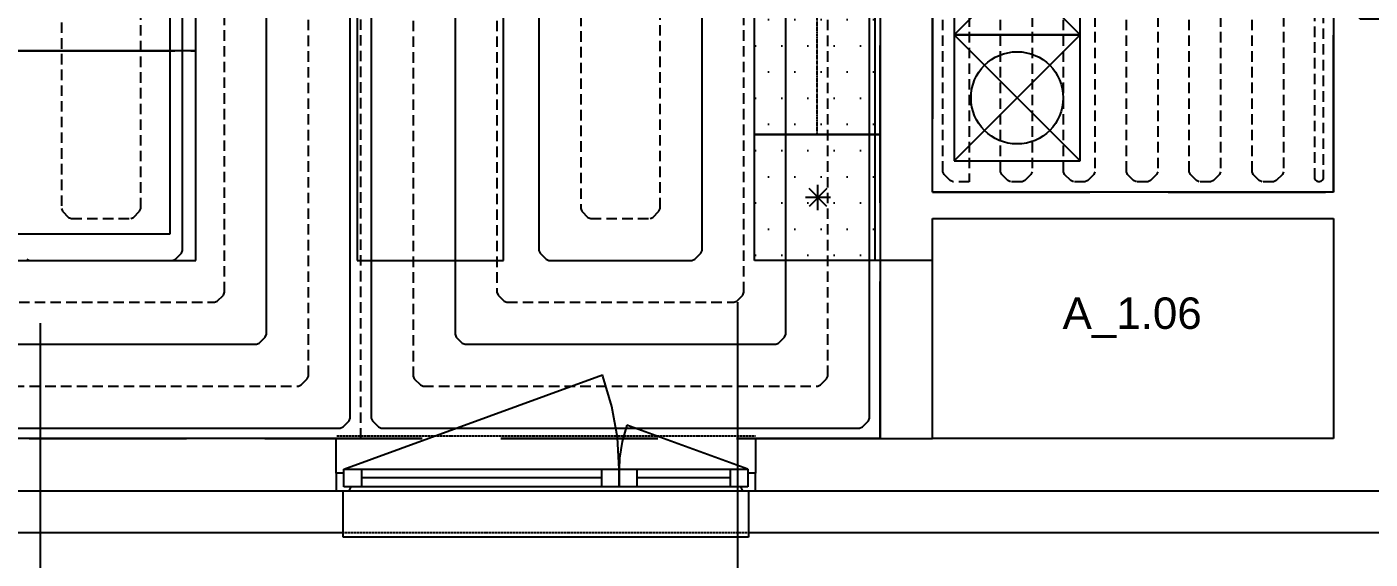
# Model space of a CAD drawing. Extents: x 43000 to 200282, y 3579 to 63943.
# Drawn here: x 112551 to 118962, y 7280 to 9820 of the extents above; entities that cross this region are included whole.
import ezdxf

# ---------------------------------------------------------------- set-up
doc = ezdxf.new("R2010")
doc.units = 0
doc.header["$MEASUREMENT"] = 0
for name, pattern in [('_DETAILAUSSCHNITTBESCHRIFTUNG_', [6, 3, -1, 1, -1]), ('DASH', [75, 50, -25]), ('OVERHEAD', [3.96875, 2.38125, -1.5875]), ('SKRYT__', [7.14375, 4.7625, -2.38125])]:
    doc.linetypes.add(name, pattern=pattern)
doc.layers.get('0').update_dxf_attribs({"linetype": 'CONTINUOUS'})
for name, color, linetype in [('DILATA_N___K_RY', 7, 'CONTINUOUS'), ('DXF_LAYER', 8, 'CONTINUOUS'), ('OKRAJOV__DILAT_CIA_PDL', 2, 'CONTINUOUS'), ('PODLAHOVKA', 7, 'CONTINUOUS'), ('TABU_KY', 7, 'CONTINUOUS'), ('Z_NY_ZN__EN_CH_V_KONOV', 7, 'CONTINUOUS')]:
    doc.layers.add(name, color=color, linetype=linetype)
doc.styles.add('ISOCPEUR', font='arial.ttf')

# ---------------------------------------------------------------- blocks, each defined once
blk = doc.blocks.new('HVZD PODKLAD')
at = {"layer": 'DXF_LAYER', "color": 8, "linetype": 'Continuous'}
for p, q in [((19351.1, 40387.1), (19351.1, 36588.9)), ((16086, 37588.5), (16086, 39588.5)), ((15961, 39463.5), (15961, 37588.5)), ((19601.1, 36914.2), (19601.1, 39139.3)), ((16855.3, 38463.2), (16855.3, 36588.9)), ((17554, 36588.9), (17554, 38463.2)), ((20305, 38264.5), (19705, 37664.5)), ((19705, 38264.5), (20305, 37664.5)), ((19705, 38264.5), (19705, 37664.5)), ((20305, 37664.5), (20305, 38264.5)), ((21515.2, 38014.9), (21515.2, 36914.2)), ((18751.1, 37188.9), (18751.1, 37788.9)), ((20305, 37664.5), (19705, 37064.5)), ((19705, 37664.5), (20305, 37064.5)), ((20305, 37664.5), (19705, 37664.5)), ((19705, 37664.5), (19705, 37064.5)), ((19705, 37664.5), (20305, 37664.5)), ((20305, 37064.5), (20305, 37664.5)), ((15961, 37588.5), (15086, 37588.5)), ((15086, 37588.5), (15961, 37588.5)), ((15961, 37588.5), (15986, 37588.5)), ((15961, 37588.5), (15961, 36713.5)), ((15986, 37588.5), (15961, 37588.5)), ((16061, 37588.5), (15986, 37588.5)), ((16061, 37588.5), (15986, 37588.5)), ((16061, 37588.5), (16086, 37588.5)), ((16086, 37588.5), (16061, 37588.5)), ((16086, 36588.5), (16086, 37588.5)), ((18751.1, 37188.9), (19351.1, 37188.9)), ((18751.1, 36588.9), (18751.1, 37188.9)), ((19351.1, 37188.9), (18751.1, 37188.9)), ((19351.1, 37188.9), (19351.1, 36588.9)), ((19705, 37064.5), (20305, 37064.5)), ((19096.6, 36846.5), (19011.7, 36931.3)), ((19096.6, 36931.3), (19011.7, 36846.5)), ((19054.2, 36828.9), (19054.2, 36948.9)), ((19114.2, 36888.9), (18994.2, 36888.9)), ((21515.2, 36914.2), (19601.1, 36914.2)), ((19601.1, 36588.9), (19601.1, 36789.2)), ((19601.1, 36789.2), (21515.2, 36789.2)), ((21515.2, 36789.2), (21515.2, 35738.9)), ((15961, 36713.5), (15086, 36713.5)), ((15086, 36588.5), (16086, 36588.5)), ((16855.3, 36588.9), (17554, 36588.9)), ((19351.1, 36588.9), (18751.1, 36588.9)), ((19601.1, 36588.9), (19351.1, 36588.9)), ((16791.8, 35592.9), (18026.5, 36042.3)), ((18719.8, 35592.9), (18142.8, 35802.9)), ((16755.8, 35738.9), (11915.7, 35738.9)), ((16755.8, 35572.9), (16755.8, 35738.9)), ((19351.1, 35738.9), (18755.8, 35738.9)), ((18755.8, 35738.9), (18755.8, 35572.9)), ((19351.1, 35738.9), (19601.1, 35738.9)), ((21515.2, 35738.9), (19601.1, 35738.9)), ((16791.8, 35572.9), (16791.8, 35592.9)), ((16791.8, 35592.9), (18105.8, 35592.9)), ((16875.8, 35592.9), (16875.8, 35508.9)), ((18021.8, 35592.9), (18021.8, 35508.9)), ((18105.8, 35508.9), (18105.8, 35592.9)), ((18105.8, 35592.9), (18719.8, 35592.9)), ((18105.8, 35592.9), (18105.8, 35508.9)), ((18189.8, 35592.9), (18189.8, 35508.9)), ((18635.8, 35592.9), (18635.8, 35508.9)), ((18719.8, 35592.9), (18719.8, 35572.9)), ((16791.8, 35572.9), (16755.8, 35572.9)), ((16755.8, 35572.9), (16755.8, 35488.9)), ((16791.8, 35508.9), (16791.8, 35572.9)), ((18021.8, 35550.9), (16875.8, 35550.9)), ((18635.8, 35550.9), (18189.8, 35550.9)), ((18755.8, 35572.9), (18719.8, 35572.9)), ((18719.8, 35572.9), (18719.8, 35508.9)), ((18755.8, 35488.9), (18755.8, 35572.9)), ((11665.7, 35488.9), (16755.8, 35488.9)), ((16755.8, 35488.9), (16816.8, 35488.9)), ((16788.8, 35288.9), (16788.8, 35488.9)), ((16826.8, 35508.9), (16791.8, 35508.9)), ((16816.8, 35488.9), (16826.8, 35508.9)), ((16816.8, 35488.9), (18694.8, 35488.9)), ((18105.8, 35508.9), (16826.8, 35508.9)), ((18684.8, 35508.9), (18105.8, 35508.9)), ((18719.8, 35508.9), (18684.8, 35508.9)), ((18684.8, 35508.9), (18694.8, 35488.9)), ((18694.8, 35488.9), (18755.8, 35488.9)), ((18722.8, 35488.9), (18722.8, 35288.9)), ((18755.8, 35488.9), (21765.2, 35488.9)), ((16788.8, 35288.9), (11465.7, 35288.9)), ((16788.8, 35268.9), (16788.8, 35288.9)), ((18722.8, 35268.9), (16788.8, 35268.9)), ((21965.2, 35288.9), (18722.8, 35288.9)), ((18722.8, 35288.9), (18722.8, 35268.9))]:
    blk.add_line(p, q, dxfattribs=at)
at = {"layer": 'DXF_LAYER', "color": 8, "linetype": '_DETAILAUSSCHNITTBESCHRIFTUNG_'}
for p, q in [((19051.1, 37188.9), (19051.1, 37788.9)), ((19351.1, 37788.9), (19351.1, 37188.9)), ((19351.1, 37188.9), (19051.1, 37188.9))]:
    blk.add_line(p, q, dxfattribs=at)
at = {"layer": 'DXF_LAYER', "color": 8, "linetype": 'OVERHEAD'}
for p, q in [((19351.1, 36588.9), (19351.1, 35738.9)), ((19601.1, 35738.9), (19601.1, 36588.9))]:
    blk.add_line(p, q, dxfattribs=at)
at = {"layer": 'DXF_LAYER', "color": 8, "linetype": 'SKRYT__'}
for p, q in [((18755.8, 35749.6), (16755.8, 35749.6)), ((18722.8, 35288.9), (16788.8, 35288.9))]:
    blk.add_line(p, q, dxfattribs=at)
blk = doc.blocks.new('HVZD podklad slepal')
at = {"linetype": 'Continuous'}
blk.add_blockref('HVZD PODKLAD', (0, 0), dxfattribs=at)
at = {"layer": 'DXF_LAYER', "color": 7, "style": 'ISOCPEUR'}
blk.add_text('A_1.06', height=150, dxfattribs=at).set_placement((20221.9, 36262))
blk = doc.blocks.new('podklad')
at = {"layer": 'DXF_LAYER', "color": 7, "linetype": 'Continuous'}
for points in [[(96094.1, -1512), (96085.5, -1361.3), (96085.5, -1361.3), (96059.6, -1212.6), (96016.8, -1067.9), (96014.9, -1062.6)], [(96131.2, -1302), (96108.5, -1379.9), (96108.5, -1379.9), (96096.3, -1460.2), (96094.1, -1512)]]:
    blk.add_lwpolyline(points, dxfattribs=at)
at = {"linetype": 'Continuous'}
blk.add_blockref('HVZD podklad slepal', (77988.4, -37104.9), dxfattribs=at)

msp = doc.modelspace()

# ---------------------------------------------------------------- hatches: boundary and pattern name
at = {"linetype": 'Continuous', "ltscale": 0.2}
h = msp.add_hatch(dxfattribs=at)
h.set_pattern_fill('DOTS', color=256, scale=2000)
h.set_pattern_definition([(0, (19278.7, 9229.74), (62.5, 125), [0, -125])])
h.paths.add_polyline_path([(116598.2, 12503.6), (116023.2, 12503.6), (116023.2, 8705.4), (116598.2, 8705.4)])

# ---------------------------------------------------------------- linework, layer by layer
at = {"layer": 'DILATA_N___K_RY', "color": 9, "linetype": 'DASH'}
msp.add_line((114144.7, 7855.4), (114144.7, 13803.6), dxfattribs=at)
at = {"layer": 'DXF_LAYER', "color": 8, "linetype": 'Continuous'}
msp.add_circle((117277, 9481), 220, dxfattribs=at)
at = {"layer": 'OKRAJOV__DILAT_CIA_PDL', "color": 0, "linetype": 'DASH', "lineweight": 30, "ltscale": 15}
for points in [[(109187.7, 13803.6), (109187.7, 7855.4), (116623.2, 7855.4), (116623.2, 13803.6), (109187.7, 13803.6)], [(118787.3, 9030.7), (118787.3, 10181.4), (118912.3, 10181.4), (118912.3, 9858.5), (120998.2, 9858.5), (120998.2, 12378.6), (118912.3, 12378.6), (118912.3, 10981.4), (118792.3, 10981.4), (118792.3, 11255.8), (116873.2, 11255.8), (116873.2, 9030.7), (118787.3, 9030.7)]]:
    msp.add_lwpolyline(points, dxfattribs=at)
at = {"layer": 'PODLAHOVKA', "color": 12}
for points in [[(111764, 7905.4), (114046.9, 7905.4), (114060.2, 7910.9), (114089.1, 7939.9), (114094.7, 7953.2), (114094.7, 13015.7), (114089.1, 13029), (114060.2, 13057.9), (114046.9, 13063.5), (113714.6, 13063.5), (113709, 13065.8), (113696.3, 13078.5), (113694.7, 13082.4), (113694.7, 13094.5), (113693, 13098.4), (113680.3, 13111.2), (113674.8, 13113.5), (112164, 13113.5)], [(114194.7, 13073.7), (114194.7, 7953.2), (114200.2, 7939.9), (114229.1, 7910.9), (114242.5, 7905.4), (116525.3, 7905.4), (116538.7, 7910.9), (116567.6, 7939.9), (116573.2, 7953.2), (116573.2, 12723.7)], [(112164, 8305.4), (113646.9, 8305.4), (113660.2, 8310.9), (113689.1, 8339.9), (113694.7, 8353.2), (113694.7, 12615.7), (113689.1, 12629), (113660.2, 12657.9), (113646.9, 12663.5), (113342.5, 12663.5), (113329.1, 12669), (113300.2, 12697.9), (113294.7, 12711.3), (113294.7, 12765.7), (113289.1, 12779), (113260.2, 12807.9), (113246.9, 12813.5), (112564, 12813.5), (112550.7, 12807.9)], [(114594.7, 12773.7), (114594.7, 8353.2), (114600.2, 8339.9), (114629.1, 8310.9), (114642.5, 8305.4), (116125.3, 8305.4), (116138.7, 8310.9), (116167.6, 8339.9), (116173.2, 8353.2), (116173.2, 12323.7)], [(114994.7, 12473.7), (114994.7, 8753.2), (115000.2, 8739.9), (115029.1, 8710.9), (115042.5, 8705.4), (115725.3, 8705.4), (115738.7, 8710.9), (115767.6, 8739.9), (115773.2, 8753.2), (115773.2, 10298.6)], [(112550.7, 8710.9), (112564, 8705.4), (113246.9, 8705.4), (113260.2, 8710.9), (113289.1, 8739.9), (113294.7, 8753.2), (113294.7, 10444.6), (113290.1, 10455.7), (113295.9, 10479.8), (113284.8, 12284.4), (113194.7, 12284.4)]]:
    msp.add_lwpolyline(points, dxfattribs=at)
at = {"layer": 'PODLAHOVKA', "color": 172, "linetype": 'DASH'}
for points in [[(111964, 8105.4), (113846.9, 8105.4), (113860.2, 8110.9), (113889.1, 8139.9), (113894.7, 8153.2), (113894.7, 12865.7), (113889.1, 12879), (113860.2, 12907.9), (113846.9, 12913.5), (113564.6, 12913.5), (113559, 12915.8), (113546.3, 12928.5), (113544.7, 12932.4), (113544.7, 12944.5), (113543, 12948.4), (113530.3, 12961.2), (113524.8, 12963.5), (112364, 12963.5)], [(114394.7, 12923.7), (114394.7, 8153.2), (114400.2, 8139.9), (114429.1, 8110.9), (114442.5, 8105.4), (116325.3, 8105.4), (116338.7, 8110.9), (116367.6, 8139.9), (116373.2, 8153.2), (116373.2, 12523.7)], [(112716.2, 12615.7), (112716.2, 8953.2), (112721.7, 8939.9), (112750.7, 8910.9), (112764, 8905.4), (113046.9, 8905.4), (113060.2, 8910.9), (113089.1, 8939.9), (113094.7, 8953.2), (113094.7, 10444.6)], [(114794.7, 12623.7), (114794.7, 8553.2), (114800.2, 8539.9), (114829.1, 8510.9), (114842.5, 8505.4), (115925.3, 8505.4), (115938.7, 8510.9), (115967.6, 8539.9), (115973.2, 8553.2), (115973.2, 12123.7)], [(112364, 8505.4), (113446.9, 8505.4), (113460.2, 8510.9), (113489.1, 8539.9), (113494.7, 8553.2), (113494.7, 12415.7)], [(115194.7, 12273.7), (115194.7, 8953.2), (115200.2, 8939.9), (115229.1, 8910.9), (115242.5, 8905.4), (115525.3, 8905.4), (115538.7, 8910.9), (115567.6, 8939.9), (115573.2, 8953.2), (115573.2, 10298.6)], [(117048.2, 10920.4), (117048.2, 9080.7), (117048.2, 9080.7), (116971, 9080.7), (116957.6, 9086.2), (116928.7, 9115.2), (116923.2, 9128.5), (116923.2, 10995.4)], [(117348.2, 10920.4), (117348.2, 9128.5), (117342.7, 9115.2), (117313.8, 9086.2), (117300.4, 9080.7), (117246.1, 9080.7), (117232.7, 9086.2), (117203.8, 9115.2), (117198.2, 9128.5), (117198.2, 10920.4)], [(117648.2, 10920.4), (117648.2, 9128.5), (117642.7, 9115.2), (117613.8, 9086.2), (117600.4, 9080.7), (117546.1, 9080.7), (117532.7, 9086.2), (117503.8, 9115.2), (117498.2, 9128.5), (117498.2, 10920.4)], [(117948.2, 10920.4), (117948.2, 9128.5), (117942.7, 9115.2), (117913.8, 9086.2), (117900.4, 9080.7), (117846.1, 9080.7), (117832.7, 9086.2), (117803.8, 9115.2), (117798.2, 9128.5), (117798.2, 10920.4)], [(118248.2, 10920.4), (118248.2, 9128.5), (118242.7, 9115.2), (118213.8, 9086.2), (118200.4, 9080.7), (118146.1, 9080.7), (118132.7, 9086.2), (118103.8, 9115.2), (118098.2, 9128.5), (118098.2, 10920.4)], [(118548.2, 10920.8), (118548.2, 9128.5), (118542.7, 9115.2), (118513.8, 9086.2), (118500.4, 9080.7), (118446.1, 9080.7), (118432.7, 9086.2), (118403.8, 9115.2), (118398.2, 9128.5), (118398.2, 10920.4)], [(118737.3, 10187.2), (118737.3, 9096.3), (118735.5, 9091.9), (118725.5, 9082), (118722.5, 9080.7), (118713.1, 9080.7), (118710, 9082), (118700, 9091.9), (118698.2, 9096.3), (118698.2, 10844.1)]]:
    msp.add_lwpolyline(points, dxfattribs=at)
at = {"layer": 'TABU_KY'}
for p, q in [((115944.8, 6627.5), (115944.8, 8505.4)), ((112616.8, 6627.5), (112616.8, 8405.4))]:
    msp.add_line(p, q, dxfattribs=at)
at = {"layer": 'Z_NY_ZN__EN_CH_V_KONOV', "color": 161}
msp.add_lwpolyline([(116023.2, 8705.4), (116023.2, 12503.6), (116598.2, 12503.6), (116598.2, 8705.4), (116023.2, 8705.4)], dxfattribs=at)

# ---------------------------------------------------------------- block references
at = {"linetype": 'Continuous'}
msp.add_blockref('podklad', (19283.7, 9221.4), dxfattribs=at)

# ---------------------------------------------------------------- texts
at = {"layer": 'DXF_LAYER', "color": 7, "style": 'ISOCPEUR'}
msp.add_text('A_1.06', height=150, dxfattribs=at).set_placement((117493.9, 8378.6))

doc.saveas('drawing.dxf')
